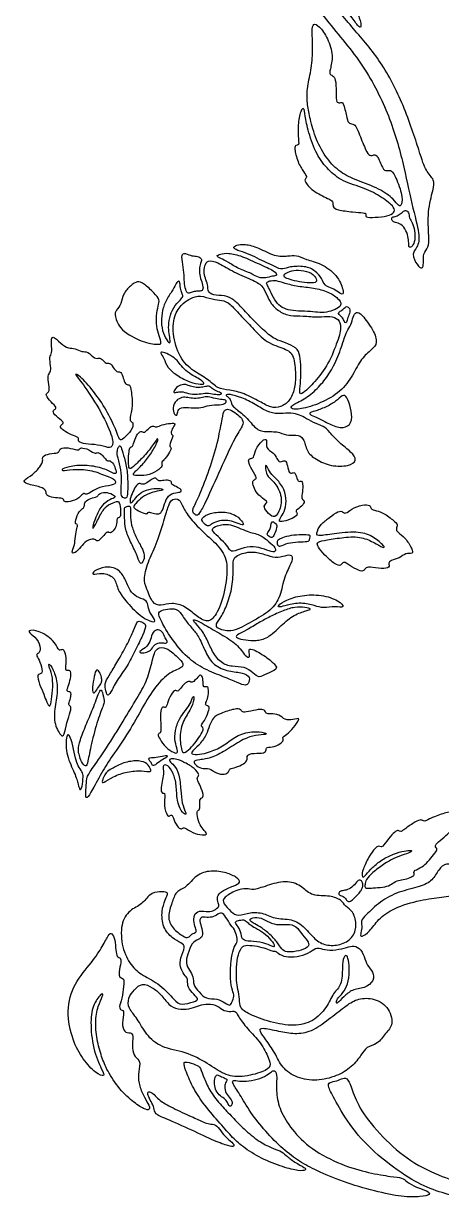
# Model space of a CAD drawing. Header units: millimetres. Extents: x -143 to 143, y -143 to 143.
# Drawn here: x -142.3 to -92.3, y -142.4 to -1.5 of the extents above; entities that cross this region are included whole.
import ezdxf

# ---------------------------------------------------------------- set-up
doc = ezdxf.new("R2010")
doc.units = ezdxf.units.MM
doc.header["$MEASUREMENT"] = 0
doc.layers.add('Default', color=18, linetype='Continuous')

msp = doc.modelspace()

# ---------------------------------------------------------------- linework, layer by layer
at = {"layer": 'Default', "color": 5}
for points in [[(-109.59, 11.92), (-108.85, 11.04), (-107.74, 9.33), (-106.71, 6.73), (-105.88, 3.9), (-105.34, 1.96), (-104.64, 0.98), (-103.25, -0.43), (-102.28, -1.95), (-101.87, -2.05), (-102.08, -0.92), (-102.79, 0.69), (-103.84, 2.5), (-105.44, 7.52), (-106.79, 10.92), (-109.5, 14.03), (-112.18, 16.25), (-116.11, 18.18), (-118.42, 19.02), (-119.9, 20.65), (-121.3, 22.2), (-122.48, 22.49), (-122.8, 21.76), (-122.8, 20.75), (-123.05, 20.07), (-123.44, 19.63), (-123.35, 18.97), (-123.4, 17.82), (-123.94, 17), (-123.82, 16.43), (-121.85, 16.26), (-120.07, 16.58), (-118.61, 17.09), (-115.45, 16.36), (-112.16, 14.58), (-110.33, 12.79), (-109.59, 11.92)], [(-111.06, 10), (-110.6, 9.03), (-109.36, 6.38), (-106.16, 1.72), (-102.87, -2.12), (-99.51, -6), (-96.82, -11.18), (-94.83, -17.28), (-94.24, -19.17), (-93.1, -20.25), (-93.3, -21.25), (-94.04, -23.96), (-93.83, -27.22), (-93.86, -28.3), (-94.58, -28.99), (-94.45, -30.24), (-94.62, -30.93), (-95.26, -30.5), (-95.94, -28.95), (-95.23, -28.37), (-94.83, -26.89), (-95.89, -23.34), (-96.9, -18.09), (-98.59, -12.24), (-101.76, -6.13), (-106.43, -0.8), (-110.76, 5.01), (-113.68, 10.95), (-115.29, 14.89), (-115.01, 15.03), (-113.87, 14.59), (-112.82, 13.84), (-112.4, 13.28), (-112.07, 12.23), (-111.51, 10.98), (-111.06, 10)], [(-108.01, -12.98), (-107.84, -13.67), (-107.39, -15.42), (-106.05, -17.75), (-104.45, -19.36), (-102.51, -20.28), (-99.68, -21.25), (-97.97, -22.57), (-97.46, -23.42), (-97.07, -23.28), (-96.98, -21.98), (-97.96, -19.45), (-98.44, -18.99), (-98.95, -19.15), (-99.34, -19.02), (-100.1, -17.01), (-100.51, -17.3), (-101.03, -17.3), (-101.49, -16.51), (-102.4, -14.07), (-102.79, -13.47), (-103.4, -13.54), (-103.65, -12.98), (-104.02, -10.96), (-104.32, -10.96), (-104.89, -11.05), (-104.94, -10.37), (-104.95, -8.29), (-105.21, -7.76), (-105.73, -7.63), (-105.69, -7.11), (-105.24, -5.4), (-105.91, -3.23), (-107, -1.74), (-107.7, -1.43), (-107.84, -2.27), (-107.7, -4.75), (-107.9, -7.13), (-108.48, -9.35), (-108.38, -11.31), (-108.17, -12.3), (-108.01, -12.98)], [(-108.19, -14.57), (-107.95, -15.39), (-107.29, -17.29), (-105.87, -19.03), (-104.25, -20.42), (-101.48, -21.18), (-99.43, -22.27), (-97.81, -23.58), (-98, -24.16), (-98.71, -24.55), (-100.32, -24.72), (-101.54, -24.7), (-101.28, -24.27), (-101.59, -24.14), (-102.84, -24.09), (-104.92, -23.79), (-105.38, -23.45), (-105.26, -22.87), (-105.52, -22.6), (-107.59, -21.71), (-108.81, -20.36), (-108.6, -20.07), (-108.4, -19.86), (-108.79, -19.3), (-109.55, -18.13), (-109.96, -16.3), (-109.78, -16.07), (-109.37, -16.07), (-109.43, -15.63), (-109.56, -13.65), (-109.17, -11.83), (-108.77, -11.49), (-108.69, -12.4), (-108.42, -13.76), (-108.19, -14.57)], [(-96.59, -26.29), (-96.44, -26.59), (-96.28, -27.23), (-96.24, -27.94), (-96.29, -28.32), (-95.82, -28.25), (-95.49, -27.46), (-95.5, -26.26), (-95.83, -25.28), (-96.22, -24.81), (-96.23, -24.06), (-96.6, -23.81), (-96.95, -23.98), (-97.36, -24.41), (-97.91, -24.6), (-98.35, -24.68), (-98.27, -25.1), (-97.9, -25.34), (-97.18, -25.45), (-96.74, -25.99), (-96.59, -26.29)], [(-116.42, -28.74), (-116.05, -28.87), (-115.18, -29.14), (-114.15, -29.73), (-112.92, -30.24), (-111.88, -30.8), (-111.32, -30.93), (-110.59, -30.59), (-108.62, -30.48), (-107.41, -31.06), (-106.59, -32.04), (-106.34, -32.88), (-105.63, -33.09), (-104.83, -33.47), (-104.1, -34.1), (-104, -33.51), (-104.78, -31.58), (-106.77, -30.14), (-108.61, -29.76), (-109.73, -29.15), (-110.61, -29.33), (-112.27, -29.43), (-114.28, -28.26), (-115.88, -27.86), (-116.9, -28.01), (-117.39, -28.35), (-116.79, -28.61), (-116.42, -28.74)], [(-122.38, -33.73), (-122.23, -33.69), (-121.91, -33.54), (-121.33, -33.51), (-120.89, -33.51), (-120.8, -33.05), (-121.07, -32.21), (-121.33, -31.35), (-121.26, -30.5), (-121.01, -29.95), (-121.04, -29.53), (-121.65, -29.31), (-122.32, -29.31), (-123.22, -28.85), (-123.45, -29.34), (-123.17, -30.64), (-123.1, -31.98), (-123.05, -32.89), (-122.8, -33.79), (-122.53, -33.77), (-122.38, -33.73)], [(-118.73, -29.61), (-118.48, -29.73), (-117.88, -30.03), (-116.63, -30.85), (-114.94, -31.43), (-114.25, -31.94), (-113.38, -31.98), (-112.51, -31.7), (-111.95, -31.7), (-112.17, -31.12), (-114.11, -30.3), (-116.22, -29.3), (-117.87, -28.9), (-118.83, -29.1), (-119.35, -29.3), (-118.97, -29.49), (-118.73, -29.61)], [(-116.1, -35.63), (-115.67, -36.09), (-114.55, -37.3), (-112.86, -38.87), (-112.04, -39.38), (-110.6, -39.82), (-109.46, -40.43), (-109.17, -41.54), (-109.16, -43.08), (-109.18, -44.62), (-109.39, -45.83), (-108.99, -45.86), (-107.75, -44.7), (-105.99, -42.59), (-104.82, -39.74), (-104.22, -37.75), (-104.67, -36.84), (-105.59, -36.43), (-107, -36.7), (-108.95, -36.44), (-110.39, -36.53), (-111.75, -36.01), (-112.73, -35.04), (-113.24, -34.01), (-113.73, -32.8), (-114.9, -32.21), (-117.5, -31.1), (-119.16, -30), (-120.31, -29.78), (-120.67, -30.47), (-120.77, -31.42), (-120.51, -32.15), (-120.2, -32.97), (-120.33, -33.53), (-119.7, -34.05), (-118.24, -34), (-117.12, -34.54), (-116.53, -35.17), (-116.1, -35.63)], [(-110.65, -32.06), (-110.38, -32.16), (-109.66, -32.35), (-108.39, -32.56), (-107.29, -32.56), (-107.22, -32.13), (-107.79, -31.31), (-109.18, -30.96), (-110.3, -31.07), (-111.06, -31.42), (-111.28, -31.78), (-110.92, -31.97), (-110.65, -32.06)], [(-126.21, -35.31), (-126.29, -35.63), (-126.46, -36.48), (-126.41, -37.72), (-126.13, -38.92), (-125.74, -39.82), (-126.15, -39.93), (-127.97, -39.72), (-130.83, -38.18), (-131.45, -36.36), (-131.27, -35.87), (-130.58, -35.05), (-130.47, -33.88), (-129.5, -32.82), (-128.69, -32.28), (-127.96, -32.56), (-126.63, -33.78), (-125.99, -34.59), (-126.14, -34.99), (-126.21, -35.31)], [(-123.61, -32.55), (-123.59, -32.7), (-123.57, -33.16), (-123.36, -33.79), (-123.2, -34.13), (-123.49, -34.49), (-124.44, -35.49), (-124.88, -36.72), (-125, -37.92), (-124.88, -38.81), (-124.71, -39.74), (-125, -39.73), (-125.67, -38.55), (-125.87, -37.26), (-125.73, -35.79), (-125.26, -34.49), (-124.35, -33.28), (-124.1, -32.55), (-123.7, -32.23), (-123.63, -32.39), (-123.61, -32.55)], [(-112.82, -33.49), (-112.68, -33.8), (-112.28, -34.62), (-111.62, -35.38), (-110.71, -35.8), (-109.47, -35.92), (-107.94, -35.93), (-106.88, -36.12), (-105.82, -36.02), (-104.75, -35.62), (-104.2, -35.1), (-104.62, -34.42), (-105.84, -33.57), (-107.65, -33.1), (-109.49, -32.96), (-111.18, -32.55), (-112.16, -32.19), (-112.91, -32.29), (-113.33, -32.48), (-113.15, -32.79), (-112.97, -33.19), (-112.82, -33.49)], [(-123.21, -35.01), (-123.53, -35.31), (-124.29, -36.14), (-124.58, -38.53), (-123.71, -41.57), (-121.95, -43.17), (-120.22, -44.02), (-119.12, -45.24), (-117.7, -45.32), (-116, -45.7), (-113.98, -46.77), (-112.75, -47.49), (-111.57, -47.46), (-110.5, -46.7), (-109.84, -45.21), (-109.77, -43.64), (-109.92, -41.12), (-110.99, -40.38), (-113.29, -39.74), (-114.94, -37.86), (-116.46, -36.36), (-117.65, -34.95), (-118.57, -34.57), (-119.71, -34.55), (-121.2, -33.96), (-122.37, -34.37), (-122.89, -34.72), (-123.21, -35.01)], [(-104.05, -39.45), (-104.24, -40.02), (-104.81, -41.74), (-105.91, -43.71), (-107.16, -45.2), (-108.74, -46.5), (-110.41, -47.2), (-110.29, -47.66), (-109.35, -47.71), (-106.75, -46.96), (-104.38, -45.61), (-102.89, -43.55), (-101.97, -41.56), (-100.62, -40.47), (-99.96, -39.77), (-100.39, -38.24), (-101.94, -36.19), (-102.55, -35.92), (-102.95, -36.58), (-103.11, -37.57), (-103.69, -38.31), (-103.86, -38.88), (-104.05, -39.45)], [(-104.47, -36.43), (-104.36, -36.53), (-104.05, -36.79), (-103.91, -37.35), (-103.68, -37.34), (-103.57, -36.67), (-103.24, -36.03), (-103.36, -35.43), (-103.81, -35.3), (-104.1, -35.77), (-104.61, -35.98), (-104.68, -36.2), (-104.57, -36.33), (-104.47, -36.43)], [(-130.31, -51.1), (-130.06, -50.88), (-129.3, -50.14), (-129.15, -49.23), (-129.44, -49.18), (-129.68, -48.86), (-129.19, -47.29), (-129.5, -44.92), (-129.68, -44.72), (-130.17, -44.67), (-130.38, -43.93), (-130.64, -43.09), (-131.02, -43.26), (-131.48, -42.89), (-131.91, -42.02), (-132.4, -42.27), (-132.96, -41.64), (-133.23, -41.47), (-133.75, -41.69), (-134.66, -40.66), (-135.3, -40.86), (-136.17, -40.31), (-136.93, -40.41), (-137.8, -39.87), (-138.97, -38.62), (-139, -39.78), (-138.86, -41.03), (-139.26, -41.32), (-139.04, -42.52), (-139.06, -43.28), (-139.47, -43.51), (-139.24, -44.74), (-139.21, -45.71), (-139.76, -45.77), (-139.27, -46.55), (-138.36, -47.37), (-138.48, -47.69), (-138.89, -47.78), (-138.51, -48.48), (-137.37, -49.22), (-137.72, -49.48), (-138.06, -49.73), (-137.31, -50.37), (-136.31, -50.83), (-135.56, -51.06), (-135.93, -51.5), (-134.93, -51.87), (-133.45, -51.84), (-132.08, -52.33), (-131.58, -52.11), (-131.66, -50.73), (-133.54, -47.01), (-135.55, -44.15), (-136.3, -43.35), (-135.69, -43.51), (-133.88, -45.49), (-132.39, -47.72), (-131.18, -50.22), (-130.83, -51.46), (-130.57, -51.32), (-130.31, -51.1)], [(-123.43, -42.47), (-123.23, -42.7), (-122.7, -43.22), (-121.82, -43.75), (-121.08, -44.15), (-120.58, -44.59), (-121.04, -44.7), (-122.4, -44.46), (-123.93, -43.64), (-125.15, -42.69), (-125.52, -41.46), (-126.02, -40.84), (-125.69, -40.76), (-124.7, -41.19), (-123.89, -41.84), (-123.63, -42.24), (-123.43, -42.47)], [(-122.61, -44.8), (-122.45, -44.86), (-122.02, -44.98), (-121.34, -45.09), (-120.68, -44.97), (-120.16, -44.83), (-119.77, -45.14), (-119.25, -45.51), (-118.49, -45.74), (-118.73, -45.91), (-119.52, -45.87), (-120.42, -45.63), (-121.27, -45.86), (-122.38, -45.87), (-123.28, -45.52), (-123.9, -45.56), (-124.38, -45.76), (-124.31, -45.35), (-123.74, -44.77), (-122.96, -44.64), (-122.76, -44.74), (-122.61, -44.8)], [(-122.68, -46.25), (-122.45, -46.29), (-121.93, -46.39), (-121.03, -46.3), (-120.51, -46.07), (-119.59, -46.32), (-118.72, -46.49), (-118.05, -46.52), (-118.04, -46.93), (-118.77, -47.16), (-120.17, -47.11), (-121.03, -47.51), (-122.26, -47.5), (-123.59, -47.36), (-123.94, -47.97), (-123.91, -48.43), (-124.3, -48.37), (-124.51, -47.46), (-124.09, -46.56), (-123.35, -46.18), (-122.92, -46.21), (-122.68, -46.25)], [(-108.7, -48.65), (-108.4, -48.82), (-107.68, -49.27), (-106.38, -49.66), (-105.78, -50.31), (-104.59, -51.68), (-103.06, -52.79), (-102.38, -53.77), (-103.37, -54.48), (-105.56, -54.51), (-107.41, -53.65), (-108.53, -52.7), (-108.73, -51.07), (-109.71, -50.63), (-110.93, -50.86), (-111.86, -50.23), (-113.88, -50.42), (-114.73, -49.77), (-116.08, -48.13), (-117.4, -47.37), (-117.52, -46.54), (-117.85, -46.2), (-118.22, -45.94), (-117.73, -45.8), (-116.24, -46.22), (-114.56, -47.06), (-113.16, -48.01), (-111.91, -48.23), (-110.61, -48.07), (-109.47, -48.23), (-109, -48.48), (-108.7, -48.65)], [(-107.2, -47.78), (-106.81, -47.65), (-105.79, -47.25), (-104.73, -46.51), (-104, -45.77), (-103.54, -46.36), (-103.06, -47.9), (-103.03, -49.35), (-104.02, -50.02), (-105.57, -49.55), (-107, -48.71), (-108.08, -48.33), (-108.15, -48.02), (-107.59, -47.9), (-107.2, -47.78)], [(-118.66, -49.31), (-118.79, -50.02), (-119.16, -52.04), (-120.22, -55.32), (-121.39, -58.22), (-122.17, -59.74), (-122.02, -60.05), (-121.58, -60.47), (-121.21, -60.07), (-120.23, -58.13), (-118.22, -53.57), (-116.88, -50.73), (-116.02, -49.54), (-116.06, -48.97), (-116.44, -48.5), (-117.28, -47.87), (-117.97, -47.56), (-118.38, -47.81), (-118.53, -48.6), (-118.66, -49.31)], [(-128.52, -55.58), (-128.18, -55.58), (-127.29, -55.56), (-125.95, -54.8), (-125.67, -54.33), (-125.88, -54.01), (-125.42, -53.66), (-124.77, -52.69), (-124.59, -52.22), (-124.97, -52.06), (-124.46, -50.98), (-124.45, -50.71), (-124.76, -50.58), (-124.45, -49.79), (-124.07, -49.29), (-124.64, -49.32), (-125.81, -49.48), (-126.45, -49.87), (-126.73, -49.61), (-127.13, -49.72), (-127.73, -50.31), (-127.9, -50.49), (-128.28, -50.18), (-128.8, -50.69), (-129.22, -51.93), (-129.27, -52.13), (-129.57, -52.19), (-129.7, -52.57), (-129.79, -53.97), (-129.7, -54.9), (-129.3, -54.63), (-128.18, -53.59), (-126.95, -52.17), (-126.24, -50.96), (-126.2, -51.42), (-127, -52.88), (-127.94, -54.16), (-129.06, -55.19), (-129.31, -55.54), (-128.86, -55.57), (-128.52, -55.58)], [(-131.06, -53.25), (-130.99, -53.57), (-130.72, -54.56), (-130.54, -55.98), (-130.7, -57.78), (-130.48, -58.24), (-129.95, -58.41), (-129.85, -57.7), (-129.82, -55.91), (-130.02, -54.22), (-130.48, -52.76), (-130.71, -51.93), (-130.94, -52.04), (-131.11, -52.67), (-131.13, -52.94), (-131.06, -53.25)], [(-111.18, -61.04), (-110.9, -60.98), (-110.11, -60.72), (-109.48, -60.26), (-109.69, -59.94), (-109.82, -59.78), (-108.99, -59.26), (-108.63, -58.61), (-109.01, -58.49), (-109.06, -58.06), (-108.89, -56.99), (-108.97, -56.22), (-109.16, -56.26), (-109.48, -56.33), (-109.69, -55.76), (-109.85, -55.13), (-110.28, -55.32), (-110.6, -55.28), (-110.81, -54.06), (-111.04, -53.68), (-111.65, -54.08), (-112.03, -53.57), (-112.36, -52.83), (-113.45, -52.38), (-113.12, -51.12), (-113.74, -51.29), (-114.66, -52.52), (-114.78, -53.54), (-115.22, -53.52), (-115.48, -53.7), (-115.25, -54.54), (-114.35, -55.85), (-114.58, -56.04), (-114.99, -56.19), (-114.81, -56.93), (-114.48, -57.72), (-113.41, -58.51), (-113.07, -58.8), (-113.7, -59.18), (-113.26, -59.89), (-112.42, -60.75), (-111.74, -60.05), (-111.28, -58.14), (-112.28, -56.32), (-113.25, -55.69), (-113.49, -54.27), (-113.19, -54.39), (-112.86, -55.32), (-112.07, -55.93), (-111.06, -57.23), (-110.84, -58.7), (-111.12, -59.95), (-111.67, -60.71), (-111.79, -61.12), (-111.46, -61.11), (-111.18, -61.04)], [(-131.28, -54.92), (-131.34, -54.68), (-131.55, -54.14), (-131.97, -53.74), (-132.22, -53.93), (-132.59, -53.51), (-133.16, -52.86), (-133.55, -52.8), (-133.73, -53.01), (-134.79, -52.29), (-135.66, -52.25), (-135.62, -52.48), (-135.74, -52.58), (-137.06, -52.21), (-137.96, -52.29), (-138.02, -52.7), (-138.25, -52.91), (-139.59, -52.98), (-140.13, -53.43), (-139.93, -53.74), (-140.28, -54.49), (-141.21, -55.51), (-142.41, -56.15), (-142.09, -56.6), (-140.11, -56.93), (-139.58, -57.4), (-139.64, -57.77), (-139.46, -58.03), (-138.46, -58.32), (-137.56, -58.21), (-137.5, -58.71), (-137.13, -58.78), (-135.85, -58.48), (-135.13, -57.62), (-134.99, -57.79), (-134.72, -57.89), (-133.98, -57.36), (-132.95, -56.86), (-131.34, -56.76), (-131.13, -56.1), (-132.47, -55.61), (-134.32, -54.84), (-136.52, -54.81), (-137.87, -55.08), (-137.64, -54.7), (-136.05, -54.32), (-133.87, -54.39), (-132.08, -54.98), (-131.21, -55.55), (-131.22, -55.15), (-131.28, -54.92)], [(-129.34, -57.75), (-129.22, -57.46), (-128.91, -56.84), (-128.45, -56.42), (-128.1, -56.69), (-127.66, -56.54), (-126.74, -55.85), (-126.42, -55.89), (-126.22, -56.26), (-125.8, -56.17), (-124.82, -56.11), (-124.57, -56.36), (-124.64, -56.61), (-124.29, -56.8), (-123.48, -57.18), (-123.4, -57.54), (-123.77, -57.59), (-124.88, -57.79), (-125.37, -58.65), (-125.72, -59.88), (-126.03, -60.22), (-126.86, -60.1), (-127.44, -59.85), (-127.45, -60.15), (-127.8, -60.17), (-128.85, -59.67), (-129.3, -59.33), (-128.78, -58.8), (-127.9, -57.94), (-126.59, -57.45), (-125.5, -57.35), (-125.7, -57.15), (-126.64, -57.08), (-128.01, -57.4), (-128.76, -58.04), (-129.3, -58.79), (-129.52, -58.89), (-129.63, -58.61), (-129.46, -58.05), (-129.34, -57.75)], [(-131.69, -57.83), (-131.92, -57.71), (-132.57, -57.5), (-133.4, -57.81), (-133.38, -58.04), (-133.6, -58.14), (-134.51, -58.33), (-135.06, -58.9), (-135.01, -59.25), (-135.15, -59.46), (-135.86, -60.01), (-136.15, -61.28), (-136.06, -61.39), (-135.83, -61.4), (-135.9, -61.81), (-136.13, -62.84), (-136.17, -63.99), (-136.64, -64.84), (-136.2, -64.93), (-135.41, -64.12), (-134.88, -63.35), (-133.73, -63.06), (-133.59, -63.48), (-133.27, -63.35), (-132.5, -62.51), (-132.2, -62.23), (-132, -62.55), (-131.42, -62.09), (-131.14, -61.31), (-131.15, -60.71), (-131.03, -60.64), (-130.73, -60.58), (-130.67, -59.93), (-130.82, -58.64), (-131.24, -58.67), (-132.48, -59.19), (-133.15, -60.27), (-133.97, -61.99), (-134.11, -61.86), (-133.69, -60.61), (-133.04, -59.13), (-131.94, -58.39), (-131.18, -58.21), (-131.46, -57.95), (-131.69, -57.83)], [(-125.44, -60.7), (-125.67, -61.46), (-126.34, -63.67), (-127.33, -65.6), (-128.02, -68.01), (-127.64, -69), (-126.88, -70.94), (-125.94, -71.2), (-124.61, -70.74), (-122.95, -71.2), (-121.65, -72.39), (-120.42, -73.18), (-119.43, -72.65), (-118.32, -70.12), (-117.77, -66.33), (-118.54, -64.33), (-120.62, -62.59), (-122.5, -60.63), (-123.27, -59.33), (-123.63, -58.35), (-124.53, -58.32), (-124.96, -59.1), (-125.21, -59.94), (-125.44, -60.7)], [(-107.04, -64.16), (-106.89, -64.4), (-106.37, -65.06), (-105, -66.29), (-104.35, -66.4), (-104.1, -65.83), (-103.68, -66.12), (-102.44, -66.86), (-101.62, -67.12), (-101.5, -66.64), (-101, -66.45), (-99.45, -66.78), (-98.45, -66.59), (-98.73, -66.02), (-98.43, -65.74), (-97.34, -65.48), (-96.67, -64.83), (-95.72, -64.99), (-95.81, -64.42), (-96.67, -62.96), (-97.68, -62.32), (-97.8, -61.97), (-97.51, -61.44), (-97.94, -61.07), (-99.31, -59.96), (-100.47, -59.71), (-100.79, -59.58), (-100.81, -59.12), (-101.76, -59.01), (-103.18, -59.61), (-103.82, -60.21), (-104.14, -59.91), (-104.61, -59.75), (-105.76, -60.64), (-106.78, -61.35), (-107.41, -62.62), (-107.02, -62.85), (-104.99, -62.48), (-102.07, -62.25), (-100.45, -62.87), (-99.03, -64.12), (-99.27, -64.29), (-100.67, -63.41), (-102.27, -62.81), (-104.61, -63.04), (-106.53, -63.34), (-107.29, -63.62), (-107.19, -63.92), (-107.04, -64.16)], [(-130.25, -59.73), (-130.25, -59.94), (-130.22, -60.56), (-130.17, -62.03), (-129.52, -63.48), (-128.75, -65.07), (-128.41, -66.18), (-128.11, -66.11), (-127.78, -65.33), (-128.02, -64.44), (-128.73, -63.24), (-129.37, -61.79), (-129.55, -60.62), (-129.49, -59.25), (-129.72, -59.21), (-130.2, -59.32), (-130.24, -59.52), (-130.25, -59.73)], [(-119.71, -61.31), (-119.52, -61.21), (-118.9, -60.96), (-117.87, -60.91), (-117.02, -61.15), (-115.99, -61.6), (-115.97, -61.29), (-116.83, -60.29), (-118.37, -59.85), (-120.11, -60.07), (-121.03, -60.67), (-121.03, -60.98), (-120.4, -61.69), (-120.04, -61.56), (-119.89, -61.41), (-119.71, -61.31)], [(-119.26, -62.69), (-119, -62.95), (-118.36, -63.49), (-117.71, -64.35), (-117.47, -64.85), (-115.92, -64.11), (-114.48, -64.04), (-113.16, -64.52), (-112.19, -64.88), (-112.11, -64.21), (-112.9, -63.56), (-114.08, -62.56), (-115.44, -62.41), (-117.7, -61.24), (-119.24, -61.58), (-119.96, -61.98), (-119.53, -62.44), (-119.26, -62.69)], [(-112.74, -61.57), (-112.76, -61.71), (-112.82, -62.02), (-113.23, -62.53), (-113.19, -62.7), (-112.67, -63.08), (-112.43, -62.85), (-112.03, -61.93), (-112, -61.49), (-112.47, -61.03), (-112.71, -61.19), (-112.73, -61.43), (-112.74, -61.57)], [(-111.34, -63.05), (-111.09, -62.95), (-110.33, -62.69), (-109.02, -62.68), (-107.96, -62.68), (-108.04, -62.87), (-108.09, -63.31), (-108.25, -63.51), (-109.46, -63.49), (-110.75, -63.63), (-111.64, -64.1), (-111.9, -64.01), (-112.07, -63.51), (-111.84, -63.26), (-111.6, -63.14), (-111.34, -63.05)], [(-117.25, -66.53), (-117.25, -67.05), (-117.25, -68.58), (-117.84, -70.77), (-118.6, -72.45), (-119.39, -73.39), (-119.16, -73.92), (-117.35, -74.41), (-115.09, -73.1), (-112.63, -71.73), (-111.58, -70.08), (-111.17, -67.59), (-110.19, -65.98), (-110.15, -65.1), (-110.67, -65.03), (-111.94, -65.45), (-113.1, -65.16), (-114.63, -64.64), (-115.82, -64.8), (-116.54, -65.02), (-117.26, -65.49), (-117.25, -66.02), (-117.25, -66.53)], [(-127.46, -71.06), (-127.41, -71.29), (-127.31, -71.89), (-126.49, -72.92), (-126.72, -73.22), (-128.33, -72.49), (-130.23, -70.47), (-131.14, -69.12), (-131.35, -67.66), (-132.98, -67.15), (-134.16, -67.54), (-133.98, -67.01), (-132.55, -66.4), (-130.99, -66.68), (-130.18, -67.85), (-129.57, -69.46), (-128.89, -70.07), (-127.63, -70.48), (-127.52, -70.82), (-127.46, -71.06)], [(-110.78, -71.09), (-110.33, -70.98), (-109.08, -70.72), (-107.43, -71.16), (-106.49, -71.47), (-105.04, -71.18), (-103.83, -71.47), (-104.52, -70.52), (-106.7, -69.81), (-109.08, -69.86), (-110.95, -70.45), (-112.01, -71.21), (-111.76, -71.37), (-111.22, -71.19), (-110.78, -71.09)], [(-125.9, -72.85), (-125.72, -73.23), (-125.16, -74.35), (-123.2, -76.96), (-121.29, -78.49), (-118.88, -79.48), (-116.98, -80.21), (-115.87, -80.74), (-115.45, -80.57), (-115.15, -79.67), (-116.04, -79.13), (-117.72, -79.06), (-119.65, -78.31), (-120.55, -76.72), (-121.33, -74.86), (-122.03, -73.96), (-122.98, -72.95), (-123.78, -71.49), (-124.81, -71.49), (-125.92, -71.7), (-126.23, -72.07), (-126.08, -72.47), (-125.9, -72.85)], [(-112.82, -72.46), (-112.34, -72.22), (-111.24, -71.71), (-109.87, -71.28), (-108.63, -71.32), (-107.79, -71.54), (-108.4, -71.73), (-109.97, -72.2), (-111.47, -73.47), (-113.18, -75.14), (-114.52, -75.35), (-115.76, -75.29), (-116.92, -74.99), (-116.95, -74.69), (-115.66, -74.11), (-114.12, -73.14), (-113.3, -72.7), (-112.82, -72.46)], [(-129.16, -74.13), (-129.35, -74.56), (-129.94, -75.85), (-131.07, -77.85), (-131.92, -79.27), (-132.61, -80.28), (-132.52, -81.12), (-132.29, -82.04), (-131.91, -81.64), (-131.25, -80.17), (-129.83, -78.35), (-129, -76.56), (-127.98, -74.56), (-127.64, -73.52), (-127.83, -73.27), (-128.56, -72.87), (-128.81, -73.26), (-128.97, -73.7), (-129.16, -74.13)], [(-121.96, -73.01), (-121.86, -73.17), (-121.25, -73.68), (-120.34, -75.14), (-119.79, -76.62), (-118.74, -78.05), (-117.39, -78.49), (-115.87, -78.41), (-114.8, -79.22), (-114.2, -79.83), (-113.29, -79.32), (-111.93, -78.74), (-112.11, -78.31), (-113.25, -77.26), (-115.23, -76.13), (-115.41, -76.52), (-115.17, -77.4), (-115.74, -77.32), (-116.74, -75.71), (-118.71, -74.57), (-120.72, -73.38), (-121.88, -72.73), (-122.07, -72.85), (-121.96, -73.01)], [(-139.89, -81.74), (-140.04, -81.38), (-140.43, -80.5), (-140.73, -79.35), (-140.3, -79.33), (-139.97, -79.17), (-140.32, -77.81), (-140.81, -77.11), (-140.66, -76.86), (-140.23, -76.66), (-140.4, -75.36), (-141.51, -74.46), (-141.88, -74.09), (-140.56, -74.03), (-138.59, -75.33), (-138.16, -76.5), (-137.89, -76.47), (-137.48, -76.29), (-137.15, -77.3), (-137.3, -78.84), (-137.12, -78.92), (-136.6, -78.84), (-136.67, -79.88), (-136.97, -80.85), (-137.22, -81.42), (-136.72, -81.43), (-136.58, -81.65), (-136.72, -82.38), (-137.02, -83.09), (-136.6, -83.12), (-136.64, -83.69), (-137.16, -85.18), (-137.46, -86.68), (-137.77, -86.91), (-138.77, -85.14), (-138.5, -82.97), (-138.13, -80.84), (-138.64, -78.93), (-139.26, -78), (-139.35, -78.3), (-138.86, -79.39), (-138.76, -80.84), (-138.96, -82.46), (-139.14, -83.41), (-139.55, -82.71), (-139.75, -82.11), (-139.89, -81.74)], [(-125.33, -75.63), (-125.47, -75.64), (-125.9, -75.53), (-126.62, -75.7), (-126.99, -76.39), (-127.48, -76.76), (-128.41, -76.84), (-128.48, -76.57), (-127.49, -76.08), (-127.1, -75.23), (-126.92, -74.26), (-126.17, -73.89), (-125.61, -74.38), (-125.41, -75.03), (-125.03, -75.45), (-125.18, -75.62), (-125.33, -75.63)], [(-131.42, -88.74), (-130.85, -87.9), (-129.42, -85.8), (-127.93, -83.01), (-126.34, -80.45), (-124.55, -78.91), (-123.02, -78.51), (-123.39, -77.75), (-124.51, -76.75), (-125.18, -76.2), (-126.47, -76.04), (-126.89, -77.63), (-127.48, -80.02), (-128.52, -81.85), (-130.11, -84.48), (-132.13, -87.82), (-134.16, -90.75), (-134.79, -91.64), (-134.79, -92.55), (-134.92, -93.84), (-134.8, -94.34), (-134.12, -93.32), (-132.83, -90.81), (-131.99, -89.57), (-131.42, -88.74)], [(-133.16, -79.22), (-133.06, -79.43), (-132.95, -79.91), (-132.94, -80.34), (-133.32, -80.87), (-133.8, -81.61), (-134.08, -81.61), (-134.07, -80.67), (-133.77, -79.16), (-133.57, -78.68), (-133.27, -79.02), (-133.16, -79.22)], [(-124.59, -88.58), (-124.87, -88.42), (-125.54, -87.88), (-126.19, -86.82), (-126.24, -86.47), (-125.87, -86.34), (-125.87, -85.74), (-125.97, -83.86), (-125.74, -83.16), (-125.41, -83.38), (-125.19, -83.23), (-125.01, -82.4), (-124.34, -81.21), (-123.99, -81.32), (-123.82, -81.43), (-123.49, -80.95), (-122.77, -80.19), (-122.42, -80.2), (-122.2, -80.38), (-121.74, -80.06), (-121.2, -79.3), (-120.89, -79.59), (-120.82, -80.55), (-120.82, -80.95), (-120.28, -80.78), (-120.19, -81.15), (-120.21, -82.15), (-120.56, -82.81), (-120.54, -83.09), (-120.12, -83.16), (-120.06, -83.48), (-120.54, -84.76), (-121.08, -85.4), (-121.05, -85.65), (-120.72, -85.78), (-121.01, -86.44), (-121.64, -87.39), (-122.41, -88.29), (-123.15, -88.87), (-123.44, -88.51), (-123.71, -86.52), (-123.15, -84.71), (-122.14, -83.31), (-121.86, -81.92), (-122.09, -82), (-122.31, -82.86), (-122.93, -83.65), (-123.71, -84.64), (-124.24, -86.12), (-124.22, -87.46), (-123.89, -88.42), (-123.89, -88.86), (-124.32, -88.75), (-124.59, -88.58)], [(-134.02, -83.47), (-134.3, -84.17), (-134.86, -85.46), (-135.58, -87.31), (-135.83, -88.46), (-135.62, -89.03), (-135.46, -89.82), (-134.83, -90.51), (-134.64, -89.98), (-134.24, -87.79), (-133.42, -84.65), (-132.66, -82.89), (-132.66, -82.44), (-132.96, -81.12), (-133.22, -81.26), (-133.75, -82.77), (-134.02, -83.47)], [(-121.36, -87.83), (-121.07, -87.5), (-120.4, -86.58), (-120.09, -85.44), (-119.64, -84.52), (-118.89, -84.06), (-116.94, -83.42), (-116.26, -83.55), (-116.21, -83.93), (-115.51, -83.86), (-114.16, -83.51), (-113.41, -83.59), (-113.37, -84.09), (-112.83, -84.07), (-111.7, -84.16), (-111.08, -84.85), (-110.1, -84.83), (-109.14, -84.46), (-109.81, -85.5), (-110.61, -86.42), (-111.45, -86.87), (-111.17, -87.15), (-111.37, -87.53), (-112.32, -88.07), (-113.37, -88.04), (-113.26, -88.52), (-113.65, -88.85), (-115.2, -88.75), (-115.66, -89.18), (-115.51, -89.6), (-115.92, -90.07), (-116.99, -90.55), (-117.7, -90.61), (-117.73, -91.01), (-118.2, -91.4), (-119.29, -91.22), (-120.16, -90.51), (-120.77, -90.75), (-121.67, -90.31), (-122.1, -89.73), (-121.43, -89.6), (-119.68, -89.37), (-118, -88.37), (-115.91, -87.01), (-114.57, -86.61), (-113.19, -86.58), (-113.29, -86.34), (-114.94, -86.11), (-116.99, -86.69), (-118.22, -87.85), (-120.03, -88.7), (-121.33, -88.96), (-122.33, -88.96), (-122.17, -88.53), (-121.66, -88.15), (-121.36, -87.83)], [(-136.41, -87.92), (-136.29, -88.44), (-136.1, -89.5), (-135.8, -90.31), (-135.25, -91.07), (-135.16, -91.51), (-135.27, -92.89), (-135.58, -93.31), (-135.77, -92.58), (-136.1, -91.29), (-137.25, -89.07), (-137.25, -86.65), (-136.83, -86.41), (-136.53, -87.41), (-136.41, -87.92)], [(-131.73, -90.64), (-131.42, -90.46), (-130.58, -89.95), (-128.82, -89.62), (-127.62, -89.88), (-127.15, -90.57), (-126.95, -91.11), (-128.11, -90.85), (-129.91, -90.97), (-131.64, -91.57), (-132.84, -92.44), (-133, -92.21), (-132.44, -91.01), (-132.04, -90.82), (-131.73, -90.64)], [(-127.3, -89.6), (-127.25, -89.69), (-127.02, -89.91), (-126.91, -90.33), (-126.63, -90.27), (-125.87, -89.64), (-125, -89.23), (-125.2, -88.99), (-126.23, -89.3), (-127.13, -89.3), (-127.34, -89.39), (-127.35, -89.52), (-127.3, -89.6)], [(-123.31, -89.79), (-122.95, -89.96), (-122.02, -90.43), (-121.31, -91.26), (-121.37, -91.52), (-121.63, -91.77), (-121.31, -92.39), (-120.78, -93.69), (-120.85, -94.15), (-121.33, -94.2), (-121.17, -95.52), (-121.47, -95.63), (-121.63, -95.97), (-121.32, -97.25), (-120.86, -97.88), (-120.23, -98.51), (-120.86, -98.62), (-122.13, -98.36), (-123.1, -97.59), (-123.34, -97.83), (-123.63, -97.9), (-124.26, -97.08), (-124.53, -96.04), (-124.84, -96.33), (-125.08, -96.38), (-125.57, -95.11), (-125.35, -93.6), (-125.52, -93.55), (-125.86, -93.6), (-125.86, -92.66), (-125.6, -91.71), (-125.55, -90.88), (-125.71, -90.18), (-125.09, -90.13), (-124.37, -91.16), (-124, -92.57), (-124, -94.5), (-123.45, -95.81), (-122.87, -96.22), (-122.89, -95.91), (-123.39, -94.82), (-123.5, -93.27), (-123.68, -91.24), (-124.29, -90.2), (-124.94, -89.72), (-124.85, -89.45), (-124.17, -89.45), (-123.67, -89.63), (-123.31, -89.79)], [(-93.28, -100.94), (-93.48, -101.19), (-93.97, -101.78), (-94.66, -102.45), (-95.64, -102.84), (-95.64, -103.03), (-95.57, -103.36), (-95.8, -103.55), (-96.75, -103.93), (-97.48, -103.95), (-98.19, -104.35), (-98.77, -104.77), (-100.02, -104.87), (-101.01, -104.97), (-101.5, -104.96), (-101.5, -104.54), (-101.41, -103.95), (-100.63, -103.11), (-99.26, -102.05), (-97.92, -101.31), (-96.75, -100.89), (-95.83, -100.57), (-95.96, -100.38), (-96.73, -100.47), (-98.05, -100.81), (-99.5, -101.53), (-100.59, -102.44), (-101.44, -103.39), (-101.72, -103.73), (-101.88, -103.49), (-101.79, -102.79), (-101.03, -101.12), (-100.22, -100.09), (-99.87, -99.87), (-99.53, -100.02), (-99.36, -99.98), (-98.44, -98.66), (-97.77, -98.09), (-97.54, -98.01), (-97.18, -98.23), (-97.03, -98.08), (-95.72, -97.13), (-94.8, -96.69), (-94.63, -96.86), (-94.37, -96.96), (-93.98, -96.75), (-92.4, -96.03), (-90.8, -95.72), (-89.53, -95.73), (-88.96, -95.83), (-89.01, -96.07), (-89.78, -96.37), (-90.98, -97.1), (-91.3, -97.46), (-91.34, -97.67), (-91.21, -97.92), (-91.25, -98.12), (-91.69, -98.55), (-92.82, -99.52), (-93.15, -99.87), (-93.01, -100.13), (-92.77, -100.27), (-93.08, -100.68), (-93.28, -100.94)], [(-88.75, -104.83), (-89.11, -105.05), (-90.2, -105.68), (-92.28, -106.05), (-94.74, -106.29), (-98.17, -107.31), (-99.95, -108.67), (-100.94, -110.18), (-101.97, -110.87), (-102.06, -110.48), (-101.8, -109.69), (-102, -108.82), (-101.52, -108.28), (-99.67, -106.51), (-97.49, -105.33), (-94.81, -104.8), (-93.37, -104.02), (-92.71, -102.69), (-91.8, -101.86), (-90.47, -102.35), (-89.59, -102.65), (-89.35, -103.25), (-88.68, -103.62), (-87.93, -103.86), (-88.08, -104.34), (-88.4, -104.61), (-88.75, -104.83)], [(-117.26, -104.69), (-117.67, -104.86), (-118.69, -105.29), (-119.25, -105.98), (-119, -106.73), (-118.88, -107.15), (-119.53, -107.62), (-120.14, -107.81), (-121.36, -107.57), (-121.97, -108.13), (-121.97, -109.07), (-121.65, -109.95), (-121.62, -110.2), (-122.2, -110.41), (-122.62, -110.93), (-123.12, -110.79), (-124.55, -109.76), (-125.16, -108.33), (-124.53, -106.65), (-124.13, -105.29), (-122.87, -104.94), (-121.71, -103.32), (-119.91, -102.76), (-117.98, -103.07), (-116.74, -103.67), (-116.27, -104.26), (-116.86, -104.52), (-117.26, -104.69)], [(-102.97, -110.68), (-103.26, -111.11), (-104.23, -111.73), (-105.98, -111.88), (-107.35, -111.27), (-108.49, -109.82), (-109.99, -108.56), (-112.12, -108.7), (-113.61, -107.89), (-115.21, -107.75), (-116.71, -108.36), (-117.46, -107.81), (-118.49, -106.74), (-118.47, -106.05), (-116.88, -105.17), (-115.58, -104.89), (-114.95, -105.27), (-112.97, -104.53), (-110.66, -103.94), (-108.9, -104.79), (-107.89, -105.92), (-105.58, -105.8), (-104.25, -106.36), (-103.86, -107.13), (-102.92, -107.66), (-102.45, -109.18), (-102.67, -110.26), (-102.97, -110.68)], [(-102.1, -105.4), (-102.22, -105.55), (-102.58, -105.96), (-103.14, -106.49), (-103.56, -106.58), (-103.8, -106.18), (-104.17, -105.86), (-104.66, -105.77), (-104.57, -105.34), (-104.21, -105.24), (-103.58, -105.17), (-102.87, -104.72), (-102.36, -104.02), (-102.03, -103.92), (-101.78, -104.17), (-101.7, -104.63), (-101.84, -105.05), (-101.97, -105.25), (-102.1, -105.4)], [(-125.4, -106.46), (-125.52, -106.77), (-125.84, -107.58), (-125.7, -109.69), (-124.51, -110.95), (-123.41, -111.51), (-122.89, -111.9), (-123.59, -113.34), (-123.65, -114.34), (-123.09, -115.38), (-122.62, -115.74), (-122.77, -116.57), (-122.21, -117.46), (-121.29, -118.2), (-121.78, -118.52), (-123.53, -118.96), (-124.19, -118.44), (-125.96, -116.41), (-128.09, -115.39), (-129.5, -114.25), (-130.58, -112.09), (-130.74, -109.15), (-129.66, -107.5), (-128.07, -106.92), (-127.31, -105.58), (-125.96, -105.31), (-125.06, -105.41), (-125.11, -105.72), (-125.28, -106.15), (-125.4, -106.46)], [(-117.67, -109.14), (-117.46, -109.44), (-117.03, -109.9), (-116.76, -110.84), (-116.73, -111.41), (-117.27, -112.14), (-117.5, -113.58), (-117.65, -115.89), (-117.33, -117.26), (-117.08, -117.82), (-117.42, -118.63), (-117.61, -119.06), (-118.16, -118.7), (-119.13, -118.12), (-120.55, -118.22), (-121.32, -117.35), (-122.06, -116.51), (-121.94, -115.53), (-122.5, -114.76), (-122.94, -113.94), (-122.71, -112.89), (-122.19, -111.43), (-121.38, -111.05), (-120.88, -110.76), (-120.92, -109.78), (-121.35, -108.82), (-121.03, -108.3), (-120.21, -108.51), (-119.38, -108.3), (-118.75, -107.81), (-118.26, -108.1), (-117.87, -108.84), (-117.67, -109.14)], [(-108.29, -111.4), (-108.42, -111.15), (-108.99, -110.56), (-109.67, -109.43), (-110.8, -109.2), (-112.08, -109.38), (-113.23, -108.91), (-114.06, -108.34), (-115.33, -108.55), (-115.19, -108.88), (-114.71, -109.19), (-113.82, -109.66), (-112.67, -110.59), (-111.78, -111.66), (-111.35, -112.4), (-110.67, -112.63), (-109.39, -112.48), (-108.22, -112.04), (-108.16, -111.64), (-108.29, -111.4)], [(-114.11, -109.97), (-114.42, -109.77), (-115.01, -109.46), (-115.48, -109.12), (-115.84, -108.69), (-116.49, -108.76), (-117.05, -108.93), (-116.91, -109.22), (-116.39, -109.89), (-116.22, -110.95), (-115.89, -111.29), (-114.45, -111.29), (-112.89, -111.68), (-112.31, -112.1), (-112.28, -111.67), (-113.13, -110.65), (-113.79, -110.17), (-114.11, -109.97)], [(-128.01, -129.62), (-128.22, -129.2), (-128.6, -128.28), (-128.57, -126.84), (-128.26, -125.6), (-129.02, -125.18), (-129.35, -124.12), (-129.18, -122.47), (-129.49, -122.19), (-130.31, -122.26), (-130.57, -121.13), (-130.2, -119.58), (-130.65, -119.54), (-130.93, -119.23), (-130.54, -118.18), (-130.31, -116.61), (-130.26, -115.68), (-130.88, -115.68), (-130.93, -115.07), (-130.62, -113.71), (-130.69, -113.24), (-131.16, -113.21), (-131.28, -112.41), (-131.35, -111.09), (-131.78, -110.24), (-132.12, -110.43), (-132.82, -111.82), (-134.03, -113.76), (-136.35, -116.27), (-137.24, -119.62), (-136.47, -123.23), (-135.21, -125.41), (-133.64, -127.18), (-132.49, -127.52), (-132.89, -126.81), (-134.04, -124.2), (-134.36, -120.79), (-133.98, -118.73), (-132.83, -117.34), (-132.78, -117.79), (-133.41, -118.94), (-133.79, -121.01), (-133.5, -123.33), (-132.9, -125.36), (-132.23, -126.96), (-130.61, -129.34), (-128.85, -130.79), (-127.6, -131.55), (-127.12, -131.38), (-127.36, -130.82), (-127.81, -130.04), (-128.01, -129.62)], [(-104.27, -112.19), (-104.69, -112.28), (-105.75, -112.44), (-106.89, -112.15), (-107.34, -112), (-108.24, -112.8), (-109.6, -113.14), (-110.99, -113.21), (-111.94, -112.75), (-112.1, -112.44), (-112.54, -112.51), (-113.3, -112.17), (-114.32, -111.86), (-115.64, -111.73), (-116.27, -111.88), (-116.78, -113.25), (-116.86, -114.78), (-116.88, -116.02), (-116.67, -117.02), (-116.45, -118.25), (-116.51, -119.24), (-115.44, -120.01), (-112.84, -121), (-109.88, -121.52), (-107.7, -120.95), (-106, -119.22), (-105.3, -117.4), (-104.23, -116.63), (-104.2, -114.31), (-104.08, -113.09), (-103.64, -112.9), (-103.48, -113.44), (-103.29, -114.88), (-103.53, -116.46), (-104.11, -117.48), (-104.88, -118.23), (-104.91, -118.75), (-104.73, -118.68), (-103.79, -117.66), (-102.76, -116.94), (-101.13, -116.87), (-100.25, -115.63), (-100.68, -114.8), (-101.39, -113.95), (-101.59, -112.84), (-102.37, -111.85), (-103.22, -111.87), (-103.85, -112.09), (-104.27, -112.19)], [(-113.06, -125.18), (-113.26, -124.71), (-113.88, -123.4), (-115.6, -121.76), (-116.71, -120.17), (-116.95, -119.54), (-117.7, -119.76), (-118.5, -119.54), (-119.34, -118.82), (-120.57, -118.77), (-121.52, -119.01), (-122.47, -119.41), (-123.89, -119.48), (-124.99, -118.92), (-125.86, -117.62), (-126.87, -116.82), (-128.14, -116.22), (-129.05, -117.05), (-129.84, -118.08), (-129.81, -119.32), (-128.7, -120.47), (-127.71, -122.46), (-125.88, -124.08), (-122.97, -124.47), (-120.18, -125.91), (-118.35, -127.31), (-116.31, -127.63), (-113.47, -126.91), (-112.68, -126.22), (-112.86, -125.65), (-113.06, -125.18)], [(-107.89, -121.95), (-108.57, -122.24), (-109.9, -122.4), (-111.73, -122.08), (-114.05, -121.53), (-114.11, -121.99), (-113.42, -122.98), (-112.2, -124.64), (-111.47, -126.43), (-109.64, -127.69), (-107.28, -128.06), (-104.8, -127.45), (-103.04, -126.35), (-101.85, -124.81), (-101.36, -123.91), (-99.96, -123.64), (-99.04, -122.28), (-98, -121.31), (-98.67, -119), (-100.62, -118), (-102.53, -118.16), (-103.83, -119.06), (-105.82, -120.63), (-107.21, -121.65), (-107.89, -121.95)], [(-117.34, -132.33), (-117.77, -131.88), (-118.64, -130.97), (-120.01, -129.3), (-120.72, -127.69), (-121.17, -126.33), (-121.6, -126.09), (-122.92, -125.66), (-123.19, -125.8), (-123.02, -126.55), (-122.14, -128.66), (-120.96, -130.58), (-118.98, -132.9), (-117.42, -134.67), (-116.21, -135.85), (-113.91, -137.3), (-111.2, -138.35), (-109.34, -138.81), (-108.53, -138.68), (-108.57, -138.41), (-109.93, -137.74), (-110.95, -136.87), (-111.62, -136.33), (-112.62, -136.05), (-114.15, -135.28), (-116.03, -133.72), (-116.9, -132.79), (-117.34, -132.33)], [(-113.05, -127.2), (-113.29, -127.36), (-114.03, -127.73), (-115.39, -128.04), (-116.55, -128.05), (-117.36, -127.86), (-117.36, -128.3), (-116.53, -129.45), (-115.2, -131.76), (-113.42, -134.05), (-111.26, -136.21), (-109.29, -137.68), (-107.38, -138.68), (-104.19, -140.07), (-100.26, -141.23), (-96.95, -141.91), (-94.74, -141.88), (-93.59, -141.6), (-93.95, -141.15), (-95.34, -140.78), (-96.58, -140.02), (-96.97, -139.57), (-98.23, -139.47), (-100.99, -139.02), (-104.23, -138.1), (-107.99, -136.18), (-110.33, -133.78), (-111.68, -131.51), (-112.14, -129.44), (-111.99, -127.38), (-112.17, -126.75), (-112.61, -126.78), (-112.81, -127.04), (-113.05, -127.2)], [(-119.43, -127.75), (-119.48, -127.98), (-119.5, -128.61), (-119.22, -129.4), (-118.63, -129.91), (-118, -130.3), (-117.83, -130.89), (-117.58, -131.13), (-117.28, -130.73), (-117.52, -130.08), (-118.16, -129.51), (-118.31, -128.63), (-118.1, -128.08), (-117.84, -127.81), (-118.52, -127.57), (-119, -127.3), (-119.23, -127.22), (-119.39, -127.52), (-119.43, -127.75)], [(-91.85, -139.57), (-92.92, -139.18), (-95.67, -137.99), (-99.03, -135.17), (-101.92, -131.8), (-102.97, -129.3), (-103.52, -127.61), (-104.13, -127.64), (-104.82, -128.04), (-105.77, -128.13), (-105.97, -128.59), (-105.13, -130.23), (-103.14, -133.68), (-100.04, -136.93), (-96.1, -139.79), (-93.42, -141.08), (-90.35, -141.89), (-88.11, -142.28), (-86.64, -142.48), (-86.95, -142.03), (-87.85, -141.21), (-88.58, -140.29), (-89.25, -140.31), (-90.78, -139.96), (-91.85, -139.57)], [(-121.83, -132.45), (-122.37, -132.2), (-123.95, -131.51), (-125.98, -130.42), (-126.38, -129.95), (-127.01, -129.31), (-127.48, -129.28), (-127.48, -129.68), (-127.04, -130.49), (-126.67, -131.23), (-126.62, -131.97), (-125.57, -132.39), (-122.05, -133.93), (-119.41, -135.24), (-117.68, -135.82), (-117.12, -135.89), (-117.12, -135.52), (-118.03, -134.84), (-118.76, -133.97), (-119.34, -133.16), (-120.11, -133.18), (-120.72, -132.97), (-121.3, -132.69), (-121.83, -132.45)]]:
    msp.add_open_spline(points, degree=3, dxfattribs=at)

doc.saveas('drawing.dxf')
